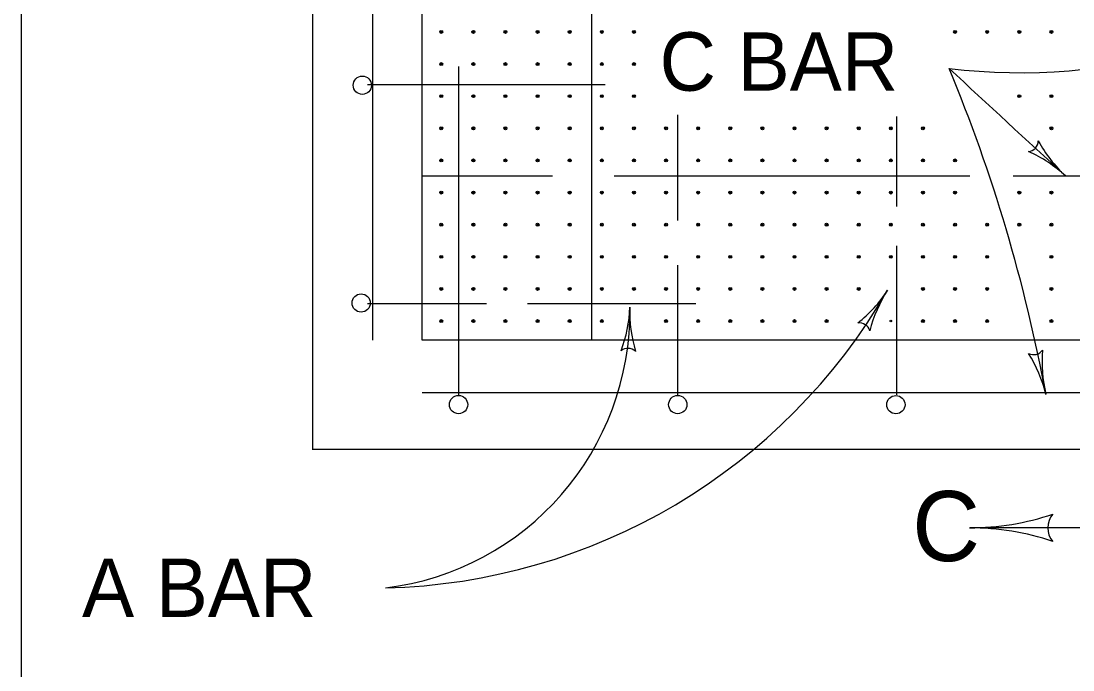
# Model space of a CAD drawing. Extents: x 999 to 1036.9, y 999.3 to 1022.6.
# Drawn here: x 1007 to 1010.603, y 1013.388 to 1015.61 of the extents above; entities that cross this region are included whole.
import ezdxf

# ---------------------------------------------------------------- set-up
doc = ezdxf.new("R2010")
doc.units = 0
for name, color, linetype in [('Level 1', 7, 'Continuous'), ('Level 10', 7, 'Continuous'), ('Level 11', 7, 'Continuous'), ('Level 2', 7, 'Continuous')]:
    doc.layers.add(name, color=color, linetype=linetype)

msp = doc.modelspace()

# ---------------------------------------------------------------- linework, layer by layer
at = {"layer": 'Level 1'}
for p, q in [((1007.9992, 1014.141), (1007.9992, 1020.3921)), ((1008.3742, 1014.5171), (1008.3742, 1017.3322)), ((1014.624, 1014.5171), (1008.3742, 1014.5171)), ((1014.9978, 1014.1421), (1007.9992, 1014.1421)), ((1010.9992, 1013.8743), (1010.2492, 1013.8743))]:
    msp.add_line(p, q, dxfattribs=at)
for centre, radius in [((1008.4392, 1015.5724), 0.005), ((1008.4392, 1015.5724), 0.005), ((1008.4392, 1015.5724), 0.0025), ((1008.4392, 1015.5724), 0.0025), ((1008.5492, 1015.5724), 0.005), ((1008.5492, 1015.5724), 0.005), ((1008.5492, 1015.5724), 0.0025), ((1008.5492, 1015.5724), 0.0025), ((1008.6592, 1015.5724), 0.005), ((1008.6592, 1015.5724), 0.005), ((1008.6592, 1015.5724), 0.0025), ((1008.6592, 1015.5724), 0.0025), ((1008.7692, 1015.5724), 0.005), ((1008.7692, 1015.5724), 0.005), ((1008.7692, 1015.5724), 0.0025), ((1008.7692, 1015.5724), 0.0025), ((1008.8792, 1015.5724), 0.005), ((1008.8792, 1015.5724), 0.005), ((1008.8792, 1015.5724), 0.0025), ((1008.8792, 1015.5724), 0.0025), ((1008.9892, 1015.5724), 0.005), ((1008.9892, 1015.5724), 0.005), ((1008.9892, 1015.5724), 0.0025), ((1008.9892, 1015.5724), 0.0025), ((1009.0992, 1015.5724), 0.005), ((1009.0992, 1015.5724), 0.005), ((1009.0992, 1015.5724), 0.0025), ((1009.0992, 1015.5724), 0.0025), ((1010.1992, 1015.5724), 0.005), ((1010.1992, 1015.5724), 0.0025), ((1010.3092, 1015.5724), 0.005), ((1010.3092, 1015.5724), 0.0025), ((1010.4192, 1015.5724), 0.005), ((1010.4192, 1015.5724), 0.0025), ((1010.5292, 1015.5724), 0.005), ((1010.5292, 1015.5724), 0.0025), ((1008.4392, 1015.4624), 0.005), ((1008.4392, 1015.4624), 0.005), ((1008.4392, 1015.4624), 0.0025), ((1008.4392, 1015.4624), 0.0025), ((1008.5492, 1015.4624), 0.005), ((1008.5492, 1015.4624), 0.005), ((1008.5492, 1015.4624), 0.0025), ((1008.5492, 1015.4624), 0.0025), ((1008.6592, 1015.4624), 0.005), ((1008.6592, 1015.4624), 0.005), ((1008.6592, 1015.4624), 0.0025), ((1008.6592, 1015.4624), 0.0025), ((1008.7692, 1015.4624), 0.005), ((1008.7692, 1015.4624), 0.005), ((1008.7692, 1015.4624), 0.0025), ((1008.7692, 1015.4624), 0.0025), ((1008.8792, 1015.4624), 0.005), ((1008.8792, 1015.4624), 0.005), ((1008.8792, 1015.4624), 0.0025), ((1008.8792, 1015.4624), 0.0025), ((1008.9892, 1015.4624), 0.005), ((1008.9892, 1015.4624), 0.005), ((1008.9892, 1015.4624), 0.0025), ((1008.9892, 1015.4624), 0.0025), ((1009.0992, 1015.4624), 0.005), ((1009.0992, 1015.4624), 0.005), ((1009.0992, 1015.4624), 0.0025), ((1009.0992, 1015.4624), 0.0025), ((1008.4392, 1015.3524), 0.005), ((1008.4392, 1015.3524), 0.005), ((1008.4392, 1015.3524), 0.0025), ((1008.4392, 1015.3524), 0.0025), ((1008.5492, 1015.3524), 0.005), ((1008.5492, 1015.3524), 0.005), ((1008.5492, 1015.3524), 0.0025), ((1008.5492, 1015.3524), 0.0025), ((1008.6592, 1015.3524), 0.005), ((1008.6592, 1015.3524), 0.005), ((1008.6592, 1015.3524), 0.0025), ((1008.6592, 1015.3524), 0.0025), ((1008.7692, 1015.3524), 0.005), ((1008.7692, 1015.3524), 0.005), ((1008.7692, 1015.3524), 0.0025), ((1008.7692, 1015.3524), 0.0025), ((1008.8792, 1015.3524), 0.005), ((1008.8792, 1015.3524), 0.005), ((1008.8792, 1015.3524), 0.0025), ((1008.8792, 1015.3524), 0.0025), ((1008.9892, 1015.3524), 0.005), ((1008.9892, 1015.3524), 0.005), ((1008.9892, 1015.3524), 0.0025), ((1008.9892, 1015.3524), 0.0025), ((1009.0992, 1015.3524), 0.005), ((1009.0992, 1015.3524), 0.005), ((1009.0992, 1015.3524), 0.0025), ((1009.0992, 1015.3524), 0.0025), ((1010.4192, 1015.3524), 0.005), ((1010.4192, 1015.3524), 0.0025), ((1010.5292, 1015.3524), 0.005), ((1010.5292, 1015.3524), 0.0025), ((1008.4392, 1015.2424), 0.005), ((1008.4392, 1015.2424), 0.005), ((1008.4392, 1015.2424), 0.0025), ((1008.4392, 1015.2424), 0.0025), ((1008.5492, 1015.2424), 0.005), ((1008.5492, 1015.2424), 0.005), ((1008.5492, 1015.2424), 0.0025), ((1008.5492, 1015.2424), 0.0025), ((1008.6592, 1015.2424), 0.005), ((1008.6592, 1015.2424), 0.005), ((1008.6592, 1015.2424), 0.0025), ((1008.6592, 1015.2424), 0.0025), ((1008.7692, 1015.2424), 0.005), ((1008.7692, 1015.2424), 0.005), ((1008.7692, 1015.2424), 0.0025), ((1008.7692, 1015.2424), 0.0025), ((1008.8792, 1015.2424), 0.005), ((1008.8792, 1015.2424), 0.005), ((1008.8792, 1015.2424), 0.0025), ((1008.8792, 1015.2424), 0.0025), ((1008.9892, 1015.2424), 0.005), ((1008.9892, 1015.2424), 0.005), ((1008.9892, 1015.2424), 0.0025), ((1008.9892, 1015.2424), 0.0025), ((1009.0992, 1015.2424), 0.005), ((1009.0992, 1015.2424), 0.005), ((1009.0992, 1015.2424), 0.0025), ((1009.0992, 1015.2424), 0.0025), ((1009.2092, 1015.2424), 0.005), ((1009.2092, 1015.2424), 0.005), ((1009.2092, 1015.2424), 0.0025), ((1009.2092, 1015.2424), 0.0025), ((1009.3192, 1015.2424), 0.005), ((1009.3192, 1015.2424), 0.0025), ((1009.4292, 1015.2424), 0.005), ((1009.4292, 1015.2424), 0.0025), ((1009.5392, 1015.2424), 0.005), ((1009.5392, 1015.2424), 0.0025), ((1009.6492, 1015.2424), 0.005), ((1009.6492, 1015.2424), 0.0025), ((1009.7592, 1015.2424), 0.005), ((1009.7592, 1015.2424), 0.0025), ((1009.8692, 1015.2424), 0.005), ((1009.8692, 1015.2424), 0.0025), ((1009.9792, 1015.2424), 0.005), ((1009.9792, 1015.2424), 0.0025), ((1010.0892, 1015.2424), 0.005), ((1010.0892, 1015.2424), 0.0025), ((1010.5292, 1015.2424), 0.005), ((1010.5292, 1015.2424), 0.0025), ((1008.4392, 1015.1324), 0.005), ((1008.4392, 1015.1324), 0.005), ((1008.4392, 1015.1324), 0.0025), ((1008.4392, 1015.1324), 0.0025), ((1008.5492, 1015.1324), 0.005), ((1008.5492, 1015.1324), 0.005), ((1008.5492, 1015.1324), 0.0025), ((1008.5492, 1015.1324), 0.0025), ((1008.6592, 1015.1324), 0.005), ((1008.6592, 1015.1324), 0.005), ((1008.6592, 1015.1324), 0.0025), ((1008.6592, 1015.1324), 0.0025), ((1008.7692, 1015.1324), 0.005), ((1008.7692, 1015.1324), 0.005), ((1008.7692, 1015.1324), 0.0025), ((1008.7692, 1015.1324), 0.0025), ((1008.8792, 1015.1324), 0.005), ((1008.8792, 1015.1324), 0.005), ((1008.8792, 1015.1324), 0.0025), ((1008.8792, 1015.1324), 0.0025), ((1008.9892, 1015.1324), 0.005), ((1008.9892, 1015.1324), 0.005), ((1008.9892, 1015.1324), 0.0025), ((1008.9892, 1015.1324), 0.0025), ((1009.0992, 1015.1324), 0.005), ((1009.0992, 1015.1324), 0.005), ((1009.0992, 1015.1324), 0.0025), ((1009.0992, 1015.1324), 0.0025), ((1009.2092, 1015.1324), 0.005), ((1009.2092, 1015.1324), 0.005), ((1009.2092, 1015.1324), 0.0025), ((1009.2092, 1015.1324), 0.0025), ((1009.3192, 1015.1324), 0.005), ((1009.3192, 1015.1324), 0.0025), ((1009.4292, 1015.1324), 0.005), ((1009.4292, 1015.1324), 0.0025), ((1009.5392, 1015.1324), 0.005), ((1009.5392, 1015.1324), 0.0025), ((1009.6492, 1015.1324), 0.005), ((1009.6492, 1015.1324), 0.0025), ((1009.7592, 1015.1324), 0.005), ((1009.7592, 1015.1324), 0.0025), ((1009.8692, 1015.1324), 0.005), ((1009.8692, 1015.1324), 0.0025), ((1009.9792, 1015.1324), 0.005), ((1009.9792, 1015.1324), 0.0025), ((1010.0892, 1015.1324), 0.005), ((1010.0892, 1015.1324), 0.0025), ((1010.1992, 1015.1324), 0.005), ((1010.1992, 1015.1324), 0.0025), ((1008.4392, 1015.0224), 0.005), ((1008.4392, 1015.0224), 0.005), ((1008.5492, 1015.0224), 0.005), ((1008.5492, 1015.0224), 0.005), ((1008.6592, 1015.0224), 0.005), ((1008.6592, 1015.0224), 0.005), ((1008.7692, 1015.0224), 0.005), ((1008.7692, 1015.0224), 0.005), ((1008.8792, 1015.0224), 0.005), ((1008.8792, 1015.0224), 0.005), ((1008.9892, 1015.0224), 0.005), ((1008.9892, 1015.0224), 0.005), ((1009.0992, 1015.0224), 0.005), ((1009.0992, 1015.0224), 0.005), ((1009.2092, 1015.0224), 0.005), ((1009.2092, 1015.0224), 0.005), ((1009.3192, 1015.0224), 0.005), ((1009.4292, 1015.0224), 0.005), ((1009.5392, 1015.0224), 0.005), ((1009.6492, 1015.0224), 0.005), ((1009.7592, 1015.0224), 0.005), ((1009.8692, 1015.0224), 0.005), ((1009.9792, 1015.0224), 0.005), ((1010.0892, 1015.0224), 0.005), ((1010.1992, 1015.0224), 0.005), ((1010.4192, 1015.0224), 0.005), ((1010.5292, 1015.0224), 0.005), ((1008.4392, 1015.0224), 0.0025), ((1008.4392, 1015.0224), 0.0025), ((1008.5492, 1015.0224), 0.0025), ((1008.5492, 1015.0224), 0.0025), ((1008.6592, 1015.0224), 0.0025), ((1008.6592, 1015.0224), 0.0025), ((1008.7692, 1015.0224), 0.0025), ((1008.7692, 1015.0224), 0.0025), ((1008.8792, 1015.0224), 0.0025), ((1008.8792, 1015.0224), 0.0025), ((1008.9892, 1015.0224), 0.0025), ((1008.9892, 1015.0224), 0.0025), ((1009.0992, 1015.0224), 0.0025), ((1009.0992, 1015.0224), 0.0025), ((1009.2092, 1015.0224), 0.0025), ((1009.2092, 1015.0224), 0.0025), ((1009.3192, 1015.0224), 0.0025), ((1009.4292, 1015.0224), 0.0025), ((1009.5392, 1015.0224), 0.0025), ((1009.6492, 1015.0224), 0.0025), ((1009.7592, 1015.0224), 0.0025), ((1009.8692, 1015.0224), 0.0025), ((1009.9792, 1015.0224), 0.0025), ((1010.0892, 1015.0224), 0.0025), ((1010.1992, 1015.0224), 0.0025), ((1010.4192, 1015.0224), 0.0025), ((1010.5292, 1015.0224), 0.0025), ((1008.4392, 1014.9124), 0.005), ((1008.4392, 1014.9124), 0.005), ((1008.4392, 1014.9124), 0.0025), ((1008.4392, 1014.9124), 0.0025), ((1008.5492, 1014.9124), 0.005), ((1008.5492, 1014.9124), 0.005), ((1008.5492, 1014.9124), 0.0025), ((1008.5492, 1014.9124), 0.0025), ((1008.6592, 1014.9124), 0.005), ((1008.6592, 1014.9124), 0.005), ((1008.6592, 1014.9124), 0.0025), ((1008.6592, 1014.9124), 0.0025), ((1008.7692, 1014.9124), 0.005), ((1008.7692, 1014.9124), 0.005), ((1008.7692, 1014.9124), 0.0025), ((1008.7692, 1014.9124), 0.0025), ((1008.8792, 1014.9124), 0.005), ((1008.8792, 1014.9124), 0.005), ((1008.8792, 1014.9124), 0.0025), ((1008.8792, 1014.9124), 0.0025), ((1008.9892, 1014.9124), 0.005), ((1008.9892, 1014.9124), 0.005), ((1008.9892, 1014.9124), 0.0025), ((1008.9892, 1014.9124), 0.0025), ((1009.0992, 1014.9124), 0.005), ((1009.0992, 1014.9124), 0.005), ((1009.0992, 1014.9124), 0.0025), ((1009.0992, 1014.9124), 0.0025), ((1009.2092, 1014.9124), 0.005), ((1009.2092, 1014.9124), 0.005), ((1009.2092, 1014.9124), 0.0025), ((1009.2092, 1014.9124), 0.0025), ((1009.3192, 1014.9124), 0.005), ((1009.3192, 1014.9124), 0.0025), ((1009.4292, 1014.9124), 0.005), ((1009.4292, 1014.9124), 0.0025), ((1009.5392, 1014.9124), 0.005), ((1009.5392, 1014.9124), 0.0025), ((1009.6492, 1014.9124), 0.005), ((1009.6492, 1014.9124), 0.0025), ((1009.7592, 1014.9124), 0.005), ((1009.7592, 1014.9124), 0.0025), ((1009.8692, 1014.9124), 0.005), ((1009.8692, 1014.9124), 0.0025), ((1009.9792, 1014.9124), 0.005), ((1009.9792, 1014.9124), 0.0025), ((1010.0892, 1014.9124), 0.005), ((1010.0892, 1014.9124), 0.0025), ((1010.1992, 1014.9124), 0.005), ((1010.1992, 1014.9124), 0.0025), ((1010.3092, 1014.9124), 0.005), ((1010.3092, 1014.9124), 0.0025), ((1010.4192, 1014.9124), 0.005), ((1010.4192, 1014.9124), 0.0025), ((1010.5292, 1014.9124), 0.005), ((1010.5292, 1014.9124), 0.0025), ((1008.4392, 1014.8024), 0.005), ((1008.4392, 1014.8024), 0.005), ((1008.4392, 1014.8024), 0.0025), ((1008.4392, 1014.8024), 0.0025), ((1008.5492, 1014.8024), 0.005), ((1008.5492, 1014.8024), 0.005), ((1008.5492, 1014.8024), 0.0025), ((1008.5492, 1014.8024), 0.0025), ((1008.6592, 1014.8024), 0.005), ((1008.6592, 1014.8024), 0.005), ((1008.6592, 1014.8024), 0.0025), ((1008.6592, 1014.8024), 0.0025), ((1008.7692, 1014.8024), 0.005), ((1008.7692, 1014.8024), 0.005), ((1008.7692, 1014.8024), 0.0025), ((1008.7692, 1014.8024), 0.0025), ((1008.8792, 1014.8024), 0.005), ((1008.8792, 1014.8024), 0.005), ((1008.8792, 1014.8024), 0.0025), ((1008.8792, 1014.8024), 0.0025), ((1008.9892, 1014.8024), 0.005), ((1008.9892, 1014.8024), 0.005), ((1008.9892, 1014.8024), 0.0025), ((1008.9892, 1014.8024), 0.0025), ((1009.0992, 1014.8024), 0.005), ((1009.0992, 1014.8024), 0.005), ((1009.0992, 1014.8024), 0.0025), ((1009.0992, 1014.8024), 0.0025), ((1009.2092, 1014.8024), 0.005), ((1009.2092, 1014.8024), 0.005), ((1009.2092, 1014.8024), 0.0025), ((1009.2092, 1014.8024), 0.0025), ((1009.3192, 1014.8024), 0.005), ((1009.3192, 1014.8024), 0.0025), ((1009.4292, 1014.8024), 0.005), ((1009.4292, 1014.8024), 0.0025), ((1009.5392, 1014.8024), 0.005), ((1009.5392, 1014.8024), 0.0025), ((1009.6492, 1014.8024), 0.005), ((1009.6492, 1014.8024), 0.0025), ((1009.7592, 1014.8024), 0.005), ((1009.7592, 1014.8024), 0.0025), ((1009.8692, 1014.8024), 0.005), ((1009.8692, 1014.8024), 0.0025), ((1009.9792, 1014.8024), 0.005), ((1009.9792, 1014.8024), 0.0025), ((1010.0892, 1014.8024), 0.005), ((1010.0892, 1014.8024), 0.0025), ((1010.1992, 1014.8024), 0.005), ((1010.1992, 1014.8024), 0.0025), ((1010.3092, 1014.8024), 0.005), ((1010.3092, 1014.8024), 0.0025), ((1010.5292, 1014.8024), 0.005), ((1010.5292, 1014.8024), 0.0025), ((1008.4392, 1014.6924), 0.005), ((1008.4392, 1014.6924), 0.005), ((1008.4392, 1014.6924), 0.0025), ((1008.4392, 1014.6924), 0.0025), ((1008.5492, 1014.6924), 0.005), ((1008.5492, 1014.6924), 0.005), ((1008.5492, 1014.6924), 0.0025), ((1008.5492, 1014.6924), 0.0025), ((1008.6592, 1014.6924), 0.005), ((1008.6592, 1014.6924), 0.005), ((1008.6592, 1014.6924), 0.0025), ((1008.6592, 1014.6924), 0.0025), ((1008.7692, 1014.6924), 0.005), ((1008.7692, 1014.6924), 0.005), ((1008.7692, 1014.6924), 0.0025), ((1008.7692, 1014.6924), 0.0025), ((1008.8792, 1014.6924), 0.005), ((1008.8792, 1014.6924), 0.005), ((1008.8792, 1014.6924), 0.0025), ((1008.8792, 1014.6924), 0.0025), ((1008.9892, 1014.6924), 0.005), ((1008.9892, 1014.6924), 0.005), ((1008.9892, 1014.6924), 0.0025), ((1008.9892, 1014.6924), 0.0025), ((1009.0992, 1014.6924), 0.005), ((1009.0992, 1014.6924), 0.005), ((1009.0992, 1014.6924), 0.0025), ((1009.0992, 1014.6924), 0.0025), ((1009.2092, 1014.6924), 0.005), ((1009.2092, 1014.6924), 0.005), ((1009.2092, 1014.6924), 0.0025), ((1009.2092, 1014.6924), 0.0025), ((1009.3192, 1014.6924), 0.005), ((1009.3192, 1014.6924), 0.0025), ((1009.4292, 1014.6924), 0.005), ((1009.4292, 1014.6924), 0.0025), ((1009.5392, 1014.6924), 0.005), ((1009.5392, 1014.6924), 0.0025), ((1009.6492, 1014.6924), 0.005), ((1009.6492, 1014.6924), 0.0025), ((1009.7592, 1014.6924), 0.005), ((1009.7592, 1014.6924), 0.0025), ((1009.8692, 1014.6924), 0.005), ((1009.8692, 1014.6924), 0.0025), ((1010.0892, 1014.6924), 0.005), ((1010.0892, 1014.6924), 0.0025), ((1010.1992, 1014.6924), 0.005), ((1010.1992, 1014.6924), 0.0025), ((1010.3092, 1014.6924), 0.005), ((1010.3092, 1014.6924), 0.0025), ((1010.5292, 1014.6924), 0.005), ((1010.5292, 1014.6924), 0.0025), ((1008.4392, 1014.5824), 0.005), ((1008.4392, 1014.5824), 0.005), ((1008.4392, 1014.5824), 0.0025), ((1008.4392, 1014.5824), 0.0025), ((1008.5492, 1014.5824), 0.005), ((1008.5492, 1014.5824), 0.005), ((1008.5492, 1014.5824), 0.0025), ((1008.5492, 1014.5824), 0.0025), ((1008.6592, 1014.5824), 0.005), ((1008.6592, 1014.5824), 0.005), ((1008.6592, 1014.5824), 0.0025), ((1008.6592, 1014.5824), 0.0025), ((1008.7692, 1014.5824), 0.005), ((1008.7692, 1014.5824), 0.005), ((1008.7692, 1014.5824), 0.0025), ((1008.7692, 1014.5824), 0.0025), ((1008.8792, 1014.5824), 0.005), ((1008.8792, 1014.5824), 0.005), ((1008.8792, 1014.5824), 0.0025), ((1008.8792, 1014.5824), 0.0025), ((1008.9892, 1014.5824), 0.005), ((1008.9892, 1014.5824), 0.005), ((1008.9892, 1014.5824), 0.0025), ((1008.9892, 1014.5824), 0.0025), ((1009.2092, 1014.5824), 0.005), ((1009.2092, 1014.5824), 0.005), ((1009.2092, 1014.5824), 0.0025), ((1009.2092, 1014.5824), 0.0025), ((1009.3192, 1014.5824), 0.005), ((1009.3192, 1014.5824), 0.0025), ((1009.4292, 1014.5824), 0.005), ((1009.4292, 1014.5824), 0.0025), ((1009.5392, 1014.5824), 0.005), ((1009.5392, 1014.5824), 0.0025), ((1009.6492, 1014.5824), 0.005), ((1009.6492, 1014.5824), 0.0025), ((1009.7592, 1014.5824), 0.005), ((1009.7592, 1014.5824), 0.0025), ((1009.9792, 1014.5824), 0.0025), ((1010.0892, 1014.5824), 0.005), ((1010.0892, 1014.5824), 0.0025), ((1010.1992, 1014.5824), 0.005), ((1010.1992, 1014.5824), 0.0025), ((1010.3092, 1014.5824), 0.005), ((1010.3092, 1014.5824), 0.0025), ((1010.5292, 1014.5824), 0.005), ((1010.5292, 1014.5824), 0.0025)]:
    msp.add_circle(centre, radius, dxfattribs=at)
for centre, radius, start, end in [((1010.4221, 1017.4716), 2.0388, 263.155, 309.216), ((1005.0332, 1013.3136), 5.5707, 10.5267, 22.5213), ((1072.4547, 1082.5188), 91.5251, 227.123372, 227.463022), ((1010.4468, 1015.2003), 0.0375, 276.0652, 358.1819), ((1010.4468, 1015.2003), 0.0375, 276.0652, 358.1819), ((1010.8957, 1015.4238), 0.4687, 208.6378, 227.2845), ((1010.8957, 1015.4238), 0.4687, 208.6378, 227.2845), ((1010.2598, 1014.7349), 0.4687, 47.2906, 65.9594), ((1010.2598, 1014.7349), 0.4687, 47.2906, 65.9594), ((1010.2598, 1014.7349), 0.4687, 47.2784, 47.2906), ((1010.2598, 1014.7349), 0.4687, 47.2784, 47.2906), ((1008.2, 1015.711), 2.0428, 271.3438, 329.9456), ((1009.5753, 1014.9436), 0.4688, 308.2887, 326.9354), ((1010.361, 1014.4322), 0.4688, 146.9415, 165.6103), ((1010.361, 1014.4322), 0.4688, 146.9293, 146.9415), ((1008.1332, 1014.614), 0.9522, 276.9166, 0.9308), ((1008.6169, 1014.6464), 0.4688, 339.2864, 357.9331), ((1008.6169, 1014.6464), 0.4688, 339.2864, 357.9331), ((1009.5538, 1014.6126), 0.4688, 177.9392, 196.608), ((1009.5538, 1014.6126), 0.4688, 177.9392, 196.608), ((1009.5538, 1014.6126), 0.4688, 177.927, 177.9392), ((1009.5538, 1014.6126), 0.4688, 177.927, 177.9392), ((1009.8709, 1014.5386), 0.0375, 15.7161, 97.8328), ((1009.0789, 1014.4514), 0.0375, 46.7138, 128.8305), ((1009.0789, 1014.4514), 0.0375, 46.7138, 128.8305), ((1010.4685, 1014.5047), 0.0375, 242.3, 324.4167), ((1010.0544, 1014.2217), 0.4687, 13.5254, 32.1942), ((1010.9659, 1014.441), 0.4687, 174.8725, 193.5193), ((1010.0544, 1014.2217), 0.4687, 13.5132, 13.5254), ((1010.2492, 1014.765), 0.8906, 270, 288.6688), ((1010.2492, 1014.765), 0.8906, 270, 288.6688), ((1010.5878, 1013.8742), 0.0713, 138.7746, 220.8913), ((1010.5878, 1013.8742), 0.0713, 138.7746, 220.8913), ((1010.2492, 1014.765), 0.8906, 269.9878, 270), ((1010.2492, 1014.765), 0.8906, 269.9878, 270), ((1010.2492, 1012.9837), 0.8906, 71.3472, 89.9939), ((1010.2492, 1012.9837), 0.8906, 71.3472, 89.9939)]:
    msp.add_arc(centre, radius, start, end, dxfattribs=at)
at = {"layer": 'Level 10'}
msp.add_line((1007, 1021.5), (1007, 1000.5), dxfattribs=at)
at = {"layer": 'Level 11'}
msp.add_lwpolyline([(1007, 1000.5), (1035.5, 1000.5), (1035.5, 1021.5), (1007, 1021.5)], close=True, dxfattribs=at)
at = {"layer": 'Level 2'}
for p, q in [((1008.2047, 1014.5171), (1008.2047, 1017.3643)), ((1008.9547, 1014.5171), (1008.9547, 1016.9355)), ((1008.4992, 1014.3296), (1008.4992, 1015.4546)), ((1008.1867, 1015.3921), (1009.0009, 1015.3921)), ((1009.2492, 1014.9262), (1009.2492, 1015.2883)), ((1009.9992, 1014.9749), (1009.9992, 1015.2829)), ((1008.3742, 1015.0796), (1008.8208, 1015.0796)), ((1009.0317, 1015.0796), (1010.2494, 1015.0796)), ((1010.3978, 1015.0796), (1011.9367, 1015.0796)), ((1009.9992, 1014.3296), (1009.9992, 1014.8394)), ((1009.2492, 1014.3296), (1009.2492, 1014.7743)), ((1008.1867, 1014.6421), (1008.5945, 1014.6421)), ((1008.735, 1014.6421), (1009.3117, 1014.6421)), ((1008.3742, 1014.3373), (1011.9367, 1014.3373))]:
    msp.add_line(p, q, dxfattribs=at)
for centre in [(1008.169, 1015.3899), (1008.1649, 1014.6441), (1008.4985, 1014.2964), (1009.2494, 1014.2964), (1009.9964, 1014.296)]:
    msp.add_circle(centre, 0.0313, dxfattribs=at)

# ---------------------------------------------------------------- texts
at = {"layer": 'Level 1'}
for s, height, p in [('C BAR', 0.2, (1009.187, 1015.3712)), ('C', 0.24, (1010.0526, 1013.7603)), ('A BAR', 0.2, (1007.2089, 1013.5692))]:
    msp.add_text(s, height=height, dxfattribs=at).set_placement(p)

doc.saveas('drawing.dxf')
